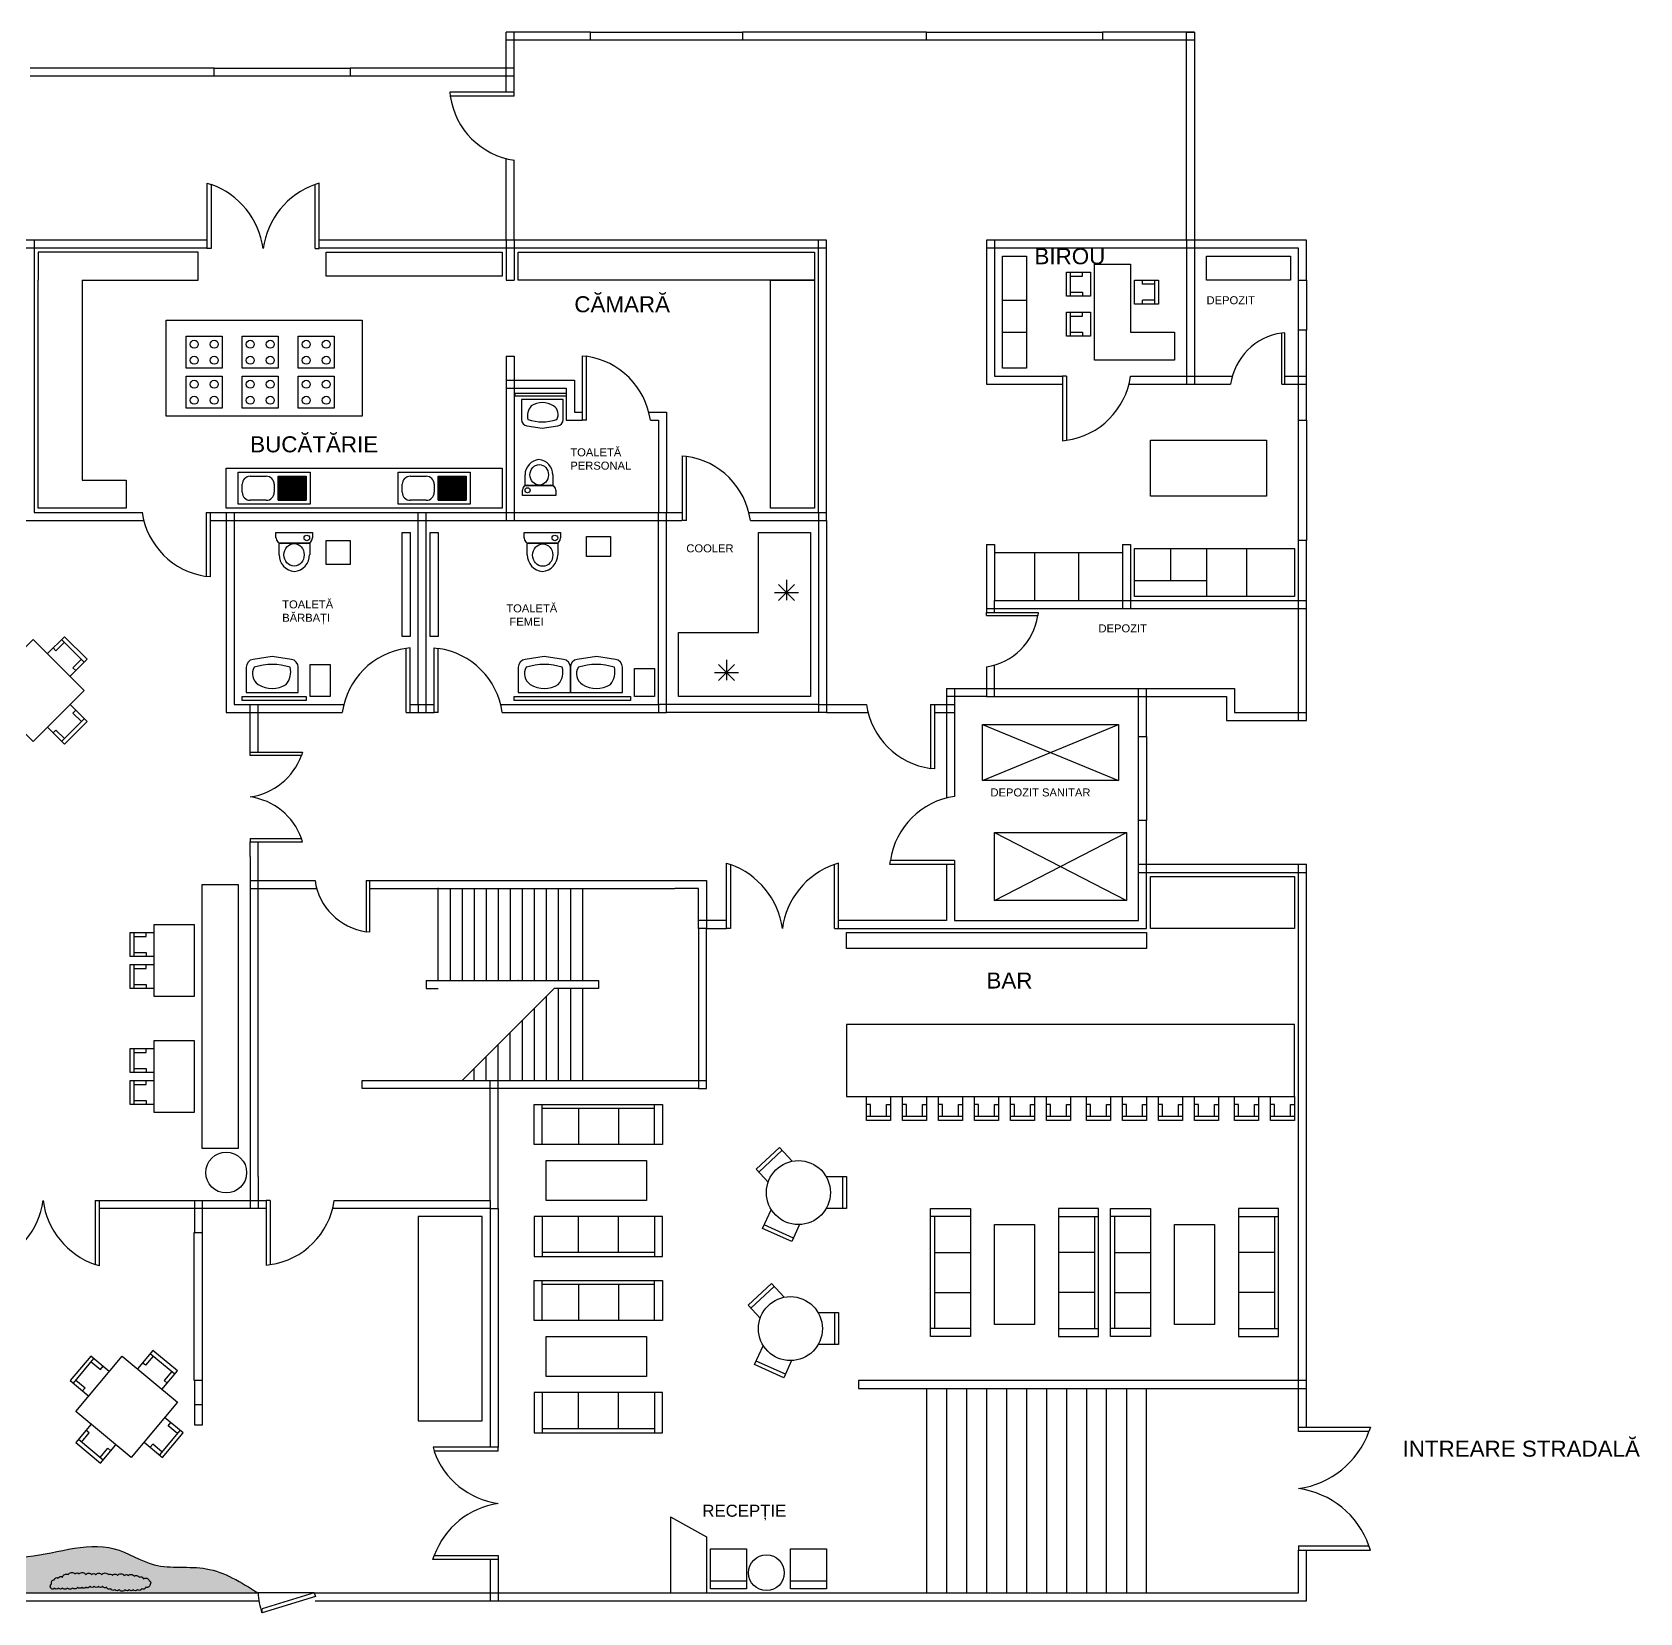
# Model space of a CAD drawing. Header units: millimetres. Extents: x 89 to 413, y 78 to 276.
# Drawn here: x 211.8 to 412.6, y 78.5 to 276 of the extents above; entities that cross this region are included whole.
import ezdxf

# ---------------------------------------------------------------- set-up
doc = ezdxf.new("R2010")
doc.units = ezdxf.units.MM
doc.header["$MEASUREMENT"] = 0
for name, color, linetype in [('baia', 140, 'Continuous'), ('birou', 44, 'Continuous'), ('canapele', 203, 'Continuous'), ('conturterasa', 31, 'Continuous'), ('geamuri', 160, 'Continuous'), ('iarba', 104, 'Continuous'), ('iesiriterasa', 25, 'Continuous'), ('mese2', 92, 'Continuous'), ('mese4sau6', 3, 'Continuous'), ('mobila', 10, 'Continuous'), ('ornamente', 139, 'Continuous'), ('usi', 22, 'Continuous')]:
    doc.layers.add(name, color=color, linetype=linetype)
for name, color, linetype, lineweight in [('contur', 50, 'Continuous', 30), ('mobilabucatarie', 8, 'Continuous', 30), ('scari', 19, 'Continuous', 30)]:
    doc.layers.add(name, color=color, linetype=linetype, lineweight=lineweight)
doc.styles.get("Standard").update_dxf_attribs({"font": 'arial.ttf'})

# ---------------------------------------------------------------- blocks, each defined once
blk = doc.blocks.new('usadubla')
at = {"layer": 'usi'}
for p, q in [((-7, 0), (-7, 8.17)), ((-7, 8.17), (-6.5, 8)), ((7, 8.16), (6.5, 8)), ((7, 0), (7, 8.16)), ((-6.5, 0), (-7, 0)), ((6.5, 0), (7, 0))]:
    blk.add_line(p, q, dxfattribs=at)
for points in [[(-6.5, 8), (-6.5, 0)], [(6.5, 0), (6.5, 8)]]:
    blk.add_lwpolyline(points, dxfattribs=at)
for centre, radius, start, end in [((-9.91, -1.41), 10.01, 8.1164, 70.0713), ((9.77, -1.3), 9.86, 109.3829, 172.4293)]:
    blk.add_arc(centre, radius, start, end, dxfattribs=at)
blk = doc.blocks.new('*U4')
at = {"layer": 'usi'}
for p, q in [((-6.5, 0), (-7, 0)), ((-7, 0), (-7, -8.17)), ((6.5, 0), (7, 0)), ((7, 0), (7, -8.16)), ((-7, -8.17), (-6.5, -8)), ((7, -8.16), (6.5, -8))]:
    blk.add_line(p, q, dxfattribs=at)
for points in [[(-6.5, -8), (-6.5, 0)], [(6.5, 0), (6.5, -8)]]:
    blk.add_lwpolyline(points, dxfattribs=at)
for centre, radius, start, end in [((-9.91, 1.41), 10.01, 289.9287, 351.8836), ((9.77, 1.3), 9.86, 187.5707, 250.6171)]:
    blk.add_arc(centre, radius, start, end, dxfattribs=at)
blk = doc.blocks.new('*U5')
at = {"layer": 'usi'}
for p, q in [((1.17, 22.17), (-6.99, 22.17)), ((-6.99, 22.17), (-6.83, 21.67)), ((1.17, 21.67), (1.17, 22.17)), ((-7, 8.17), (-6.83, 8.67)), ((1.17, 8.17), (-7, 8.17)), ((1.17, 8.67), (1.17, 8.17))]:
    blk.add_line(p, q, dxfattribs=at)
for points in [[(1.17, 21.67), (-6.83, 21.67)], [(-6.83, 8.67), (1.17, 8.67)]]:
    blk.add_lwpolyline(points, dxfattribs=at)
for centre, radius, start, end in [((2.47, 24.94), 9.86, 199.3829, 262.4293), ((2.58, 5.25), 10.01, 98.1164, 160.0713)]:
    blk.add_arc(centre, radius, start, end, dxfattribs=at)
blk = doc.blocks.new('*U7')
at = {"layer": 'usi'}
for p, q in [((-15.17, 7.67), (-15.17, 8.17)), ((-15.17, 8.17), (-7, 8.17)), ((-7, 8.17), (-7.17, 7.67)), ((-15.17, -5.33), (-15.17, -5.83)), ((-15.17, -5.83), (-7.01, -5.83)), ((-7.01, -5.83), (-7.17, -5.33))]:
    blk.add_line(p, q, dxfattribs=at)
for points in [[(-7.17, 7.67), (-15.17, 7.67)], [(-15.17, -5.33), (-7.17, -5.33)]]:
    blk.add_lwpolyline(points, dxfattribs=at)
for centre, radius, start, end in [((-16.58, 11.08), 10.01, 278.1164, 340.0713), ((-16.47, -8.6), 9.86, 19.3829, 82.4293)]:
    blk.add_arc(centre, radius, start, end, dxfattribs=at)
blk = doc.blocks.new('*U16')
at = {"layer": 'usi'}
for p, q in [((-0.5, 0), (-0.5, -8)), ((-0.5, 0), (0, 0)), ((0, 0), (0, -8.06)), ((0, -8.06), (-0.5, -8))]:
    blk.add_line(p, q, dxfattribs=at)
blk.add_arc((0.82, 1.32), 9.41, 188.0475, 261.9525, dxfattribs=at)
blk = doc.blocks.new('usa')
at = {"layer": 'usi'}
for p, q in [((0, 0), (0, 8.06)), ((0, 8.06), (0.5, 8)), ((0.5, 0), (0.5, 8)), ((0.5, 0), (0, 0))]:
    blk.add_line(p, q, dxfattribs=at)
blk.add_arc((-0.82, -1.32), 9.41, 8.0475, 81.9525, dxfattribs=at)
blk = doc.blocks.new('*U17')
at = {"layer": 'usi'}
for p, q in [((0, 8.06), (-0.5, 8)), ((0, 0), (0, 8.06)), ((-0.5, 0), (-0.5, 8)), ((-0.5, 0), (0, 0))]:
    blk.add_line(p, q, dxfattribs=at)
blk.add_arc((0.82, -1.32), 9.41, 98.0475, 171.9525, dxfattribs=at)
blk = doc.blocks.new('*U15')
at = {"layer": 'usi'}
for p, q in [((-0.5, 0), (-0.5, -8)), ((-0.5, 0), (0, 0)), ((0, 0), (0, -8.06)), ((0, -8.06), (-0.5, -8))]:
    blk.add_line(p, q, dxfattribs=at)
blk.add_arc((0.82, 1.32), 9.41, 188.0475, 261.9525, dxfattribs=at)
blk = doc.blocks.new('*U18')
at = {"layer": 'usi'}
for p, q in [((0.5, 0), (0, 0)), ((0, 0), (0, -8.06)), ((0.5, 0), (0.5, -8)), ((0, -8.06), (0.5, -8))]:
    blk.add_line(p, q, dxfattribs=at)
blk.add_arc((-0.82, 1.32), 9.41, 278.0475, 351.9525, dxfattribs=at)
blk = doc.blocks.new('*U20')
at = {"layer": 'usi'}
for p, q in [((0, 8.06), (-0.5, 8)), ((-0.5, 0), (-0.5, 8)), ((0, 0), (0, 8.06)), ((-0.5, 0), (0, 0))]:
    blk.add_line(p, q, dxfattribs=at)
blk.add_arc((0.82, -1.32), 9.41, 98.0475, 171.9525, dxfattribs=at)
blk = doc.blocks.new('*U22')
at = {"layer": 'usi'}
for p, q in [((-0.5, 0), (0, 0)), ((0, 0), (0, -8.06)), ((-0.5, 0), (-0.5, -8)), ((0, -8.06), (-0.5, -8))]:
    blk.add_line(p, q, dxfattribs=at)
blk.add_arc((0.82, 1.32), 9.41, 188.0475, 261.9525, dxfattribs=at)
blk = doc.blocks.new('*U24')
at = {"layer": 'usi'}
for p, q in [((-8.06, 0), (-8, 0.5)), ((0, 0), (-8.06, 0)), ((0, 0.5), (-8, 0.5)), ((0, 0.5), (0, 0))]:
    blk.add_line(p, q, dxfattribs=at)
blk.add_arc((1.32, -0.82), 9.41, 98.0475, 171.9525, dxfattribs=at)
blk = doc.blocks.new('*U25')
at = {"layer": 'usi'}
for p, q in [((0, -0.5), (0, 0)), ((0, 0), (8.06, 0)), ((0, -0.5), (8, -0.5)), ((8.06, 0), (8, -0.5))]:
    blk.add_line(p, q, dxfattribs=at)
blk.add_arc((-1.32, 0.82), 9.41, 278.0475, 351.9525, dxfattribs=at)
blk = doc.blocks.new('*U28')
at = {"layer": 'iesiriterasa'}
for p, q in [((0, 0), (-7, 0)), ((0, 0), (-6.5, -2)), ((0, 0), (0.14, -0.46)), ((0.14, -0.46), (-6.5, -2.5)), ((-6.5, -2.5), (-6.5, -2))]:
    blk.add_line(p, q, dxfattribs=at)
blk.add_arc((0, 0), 7, 180, 201.0375, dxfattribs=at)
blk = doc.blocks.new('*U37')
at = {"layer": 'mese2'}
for p, q in [((-2.5, 5), (-2.5, 8)), ((-2.5, 7.5), (-1, 7.5)), ((-1, 7.5), (-1, 8)), ((-2.5, 5.5), (-1, 5.5)), ((-1, 5.5), (-1, 5)), ((-2.5, 1), (-2.5, 4)), ((-2.5, 3.5), (-1, 3.5)), ((-1, 3.5), (-1, 4)), ((-2.5, 1.5), (-1, 1.5)), ((-1, 1.5), (-1, 1))]:
    blk.add_line(p, q, dxfattribs=at)
blk.add_lwpolyline([(0, 0), (0, 9), (5, 9), (5, 0)], close=True, dxfattribs=at)
for points in [[(0, 5), (-3, 5), (-3, 8), (0, 8)], [(0, 1), (-3, 1), (-3, 4), (0, 4)]]:
    blk.add_lwpolyline(points, dxfattribs=at)
blk = doc.blocks.new('*U44')
at = {"layer": 'mese4sau6'}
for p, q in [((-6.36, -2.83), (-3.54, 0)), ((-3.89, -0.35), (-2.83, -1.41)), ((-2.83, -1.41), (-2.47, -1.06)), ((2.83, -1.41), (2.47, -1.06)), ((3.89, -0.35), (2.83, -1.41)), ((3.54, 0), (6.36, -2.83)), ((-6.01, -2.47), (-4.95, -3.54)), ((-4.95, -3.54), (-5.3, -3.89)), ((6.01, -2.47), (4.95, -3.54)), ((4.95, -3.54), (5.3, -3.89)), ((-3.54, -12.73), (-6.36, -9.9)), ((-6.01, -10.25), (-4.95, -9.19)), ((-4.95, -9.19), (-5.3, -8.84)), ((6.36, -9.9), (3.54, -12.73)), ((4.95, -9.19), (5.3, -8.84)), ((6.01, -10.25), (4.95, -9.19)), ((-3.89, -12.37), (-2.83, -11.31)), ((-2.83, -11.31), (-2.47, -11.67)), ((2.83, -11.31), (2.47, -11.67)), ((3.89, -12.37), (2.83, -11.31))]:
    blk.add_line(p, q, dxfattribs=at)
for points in [[(-1.77, -1.77), (-3.89, 0.35), (-6.72, -2.47), (-4.6, -4.6)], [(4.6, -4.6), (6.72, -2.47), (3.89, 0.35), (1.77, -1.77)], [(-4.6, -8.13), (-6.72, -10.25), (-3.89, -13.08), (-1.77, -10.96)], [(1.77, -10.96), (3.89, -13.08), (6.72, -10.25), (4.6, -8.13)]]:
    blk.add_lwpolyline(points, dxfattribs=at)
blk.add_lwpolyline([(0, 0), (6.36, -6.36), (0, -12.73), (-6.36, -6.36)], close=True, dxfattribs=at)
blk = doc.blocks.new('mese4sau6')
at = {"layer": 'mese4sau6'}
for p, q in [((2.5, 2.5), (6.5, 2.5)), ((3, 2.5), (3, 1)), ((6, 2.5), (6, 1)), ((3, 1), (2.5, 1)), ((6, 1), (6.5, 1)), ((-2.5, -6.5), (-2.5, -2.5)), ((-2.5, -3), (-1, -3)), ((-1, -3), (-1, -2.5)), ((10, -3), (10, -2.5)), ((11.5, -3), (10, -3)), ((11.5, -2.5), (11.5, -6.5)), ((-2.5, -6), (-1, -6)), ((-1, -6), (-1, -6.5)), ((11.5, -6), (10, -6)), ((10, -6), (10, -6.5)), ((3, -10), (2.5, -10)), ((3, -11.5), (3, -10)), ((6, -11.5), (6, -10)), ((6, -10), (6.5, -10)), ((6.5, -11.5), (2.5, -11.5))]:
    blk.add_line(p, q, dxfattribs=at)
for points in [[(6.5, 0), (6.5, 3), (2.5, 3), (2.5, 0)], [(0, -2.5), (-3, -2.5), (-3, -6.5), (0, -6.5)], [(9, -6.5), (12, -6.5), (12, -2.5), (9, -2.5)], [(2.5, -9), (2.5, -12), (6.5, -12), (6.5, -9)]]:
    blk.add_lwpolyline(points, dxfattribs=at)
blk.add_lwpolyline([(0, 0), (9, 0), (9, -9), (0, -9)], close=True, dxfattribs=at)
blk = doc.blocks.new('*U50')
at = {"layer": 'canapele'}
for p, q in [((-5, -1), (0, -1)), ((-0.5, -1), (-0.5, -15)), ((-0.5, -5.5), (-5, -5.5)), ((-0.5, -10.5), (-5, -10.5)), ((-5, -15), (0, -15))]:
    blk.add_line(p, q, dxfattribs=at)
blk.add_lwpolyline([(0, 0), (-5, 0), (-5, -16), (0, -16)], close=True, dxfattribs=at)
blk = doc.blocks.new('canapea')
at = {"layer": 'canapele'}
for p, q in [((5, -1), (0, -1)), ((0.5, -1), (0.5, -15)), ((0.5, -5.5), (5, -5.5)), ((0.5, -10.5), (5, -10.5)), ((5, -15), (0, -15))]:
    blk.add_line(p, q, dxfattribs=at)
blk.add_lwpolyline([(0, 0), (5, 0), (5, -16), (0, -16)], close=True, dxfattribs=at)
blk = doc.blocks.new('*U51')
at = {"layer": 'canapele'}
for p, q in [((-15, -5), (-15, 0)), ((-1, -5), (-1, 0)), ((-1, -0.5), (-15, -0.5)), ((-10.5, -0.5), (-10.5, -5)), ((-5.5, -0.5), (-5.5, -5))]:
    blk.add_line(p, q, dxfattribs=at)
blk.add_lwpolyline([(0, 0), (0, -5), (-16, -5), (-16, 0)], close=True, dxfattribs=at)
blk = doc.blocks.new('*U52')
at = {"layer": 'canapele'}
for p, q in [((-15, 5), (-15, 0)), ((-10.5, 0.5), (-10.5, 5)), ((-5.5, 0.5), (-5.5, 5)), ((-1, 5), (-1, 0)), ((-1, 0.5), (-15, 0.5))]:
    blk.add_line(p, q, dxfattribs=at)
blk.add_lwpolyline([(0, 0), (0, 5), (-16, 5), (-16, 0)], close=True, dxfattribs=at)
blk = doc.blocks.new('masa3')
at = {"layer": 'mese2'}
for p, q in [((-4.95, 2.56), (-2.01, 5.28)), ((5.5, 2), (5.5, -2)), ((-0.61, -5.68), (-4.26, -4.05))]:
    blk.add_line(p, q, dxfattribs=at)
for points in [[(-3.78, 1.3), (-5.29, 2.93), (-2.35, 5.64), (-0.77, 3.93)], [(3.46, 2), (6, 2), (6, -2), (3.46, -2)], [(0.14, -4), (-0.81, -6.13), (-4.47, -4.5), (-3.41, -2.14), (-3.37, -2.16)]]:
    blk.add_lwpolyline(points, dxfattribs=at)
blk.add_circle((0, 0), 4, dxfattribs=at)
blk = doc.blocks.new('*U53')
at = {"layer": 'usi'}
for p, q in [((-15.17, 7.67), (-15.17, 8.17)), ((-15.17, 8.17), (-7, 8.17)), ((-7, 8.17), (-7.17, 7.67)), ((-15.17, -5.33), (-15.17, -5.83)), ((-7.01, -5.83), (-7.17, -5.33)), ((-15.17, -5.83), (-7.01, -5.83))]:
    blk.add_line(p, q, dxfattribs=at)
for points in [[(-7.17, 7.67), (-15.17, 7.67)], [(-15.17, -5.33), (-7.17, -5.33)]]:
    blk.add_lwpolyline(points, dxfattribs=at)
for centre, radius, start, end in [((-16.58, 11.08), 10.01, 278.1164, 340.0713), ((-16.47, -8.6), 9.86, 19.3829, 82.4293)]:
    blk.add_arc(centre, radius, start, end, dxfattribs=at)
blk = doc.blocks.new('*U55')
at = {"layer": 'usi'}
for p, q in [((0, 0), (-8.06, 0)), ((-8.06, 0), (-8, -0.5)), ((0, -0.5), (0, 0)), ((0, -0.5), (-8, -0.5))]:
    blk.add_line(p, q, dxfattribs=at)
blk.add_arc((1.32, 0.82), 9.41, 188.0475, 261.9525, dxfattribs=at)

msp = doc.modelspace()

# ---------------------------------------------------------------- hatches: boundary and pattern name
at = {"layer": 'iarba'}
h = msp.add_hatch(dxfattribs=at)
h.set_pattern_fill('ANSI36', color=256, scale=5)
h.set_pattern_definition([(45, (111, 70), (0.3314563, 1.2153398), [1.5625, -0.3125, 0, -0.3125])])
edge = h.paths.add_edge_path()
edge.add_spline(control_points=[(166.5, 81), (163.93, 83.08), (156.05, 89.48), (139.46, 88.41), (127.43, 88.13), (122, 88)], knot_values=[0, 0, 0, 0, 9.708244, 29.807995, 46.315569, 46.315569, 46.315569, 46.315569], degree=3, periodic=0)
edge.add_line((122, 88), (122, 81))
edge.add_line((122, 81), (166.5, 81))
edge = h.paths.add_edge_path()
edge.add_spline(control_points=[(239.94, 81), (237.87, 82.3), (233.9, 84.8), (227.19, 83.63), (220.29, 88.37), (211.56, 84.41), (202.05, 87.06), (192.27, 91.45), (187.47, 82.58), (182.71, 81.26), (179.3, 81)], knot_values=[6.198429, 6.198429, 6.198429, 6.198429, 13.306058, 19.82526, 25.210425, 36.753821, 44.402351, 55.999764, 61.314837, 71.006657, 71.006657, 71.006657, 71.006657], degree=3, periodic=0)
edge.add_line((179.3, 81), (239.94, 81))
at = {"layer": 'mese2'}
h = msp.add_hatch(color=256, dxfattribs=at)
h.dxf.hatch_style = 1
h.paths.add_polyline_path([(220.41, 82.71, 1.768079), (219.66, 82.84, 2.626493), (219.23, 82.84, 1.640003), (218.45, 82.76, 1.481086), (217.5, 82.89, 1.283226), (217.1, 83.36, 0.520567), (216.27, 83.26, 0.806705), (215.61, 82.57, 1.005894), (215.02, 82.84, 0.520567), (214.5, 82.63, 0.520567), (214.18, 82.11, 0.520567), (214.18, 81.49, 0.949038), (214.44, 81.8, 0.761544), (215.02, 81.59, 1.06568), (215.51, 81.99, 1.780439), (216.16, 82.03, 2.146991), (216.75, 82.08, 1.782382), (217.41, 82.05, 0.974806), (217.94, 81.69, 0.520567), (218.46, 81.69, 0.900983), (218.95, 82.11, 0.910999), (219.5, 81.8, 0.520567), (220.02, 81.8, 0.910998), (220.57, 82.11, 1.560305), (221.15, 82.01, 0.898313), (221.58, 81.49, 0.520567), (222.1, 81.38, 1.123488), (222.58, 81.8, 1.473867), (223.4, 81.8, 1.123488), (223.87, 81.38, 0.520567), (224.4, 81.38, 0.520567), (224.92, 81.38, 0.520567), (225.44, 81.49, 1.119537), (225.74, 82.09, 1.048266), (226.48, 82.01, 0.520567), (226.38, 82.53, 0.864959), (225.48, 82.36, 1.043386), (225.13, 82.94, 1.067725), (224.45, 82.57, 1.687972), (223.67, 82.7, 1.234594), (223.25, 83.15, 0.904961), (222.37, 82.66, 1.820857), (221.74, 82.81, 0.948406), (221.27, 83.26, 0.954409)])
at = {"layer": 'mobilabucatarie'}
h = msp.add_hatch(dxfattribs=at)
h.set_pattern_fill('GRATE', color=256, scale=5)
h.set_pattern_definition([(0, (111, 70), (0, 0.15625), []), (90, (111, 70), (-0.625, 4e-17), [])])
h.paths.add_polyline_path([(242.5, 220.5), (242.5, 217.5), (246, 217.5), (246, 220.5)])
h = msp.add_hatch(dxfattribs=at)
h.set_pattern_fill('GRATE', color=256, scale=5)
h.set_pattern_definition([(0, (131, 70), (0, 0.15625), []), (90, (131, 70), (-0.625, 4e-17), [])])
h.paths.add_polyline_path([(262.5, 220.5), (262.5, 217.5), (266, 217.5), (266, 220.5)])

# ---------------------------------------------------------------- linework, layer by layer
at = {"layer": 'baia'}
for p, q in [((330.5, 189.5), (347.5, 182.5)), ((330.5, 182.5), (347.5, 189.5)), ((332, 176), (348.5, 167.5)), ((332, 167.5), (348.5, 176))]:
    msp.add_line(p, q, dxfattribs=at)
for points in [[(278.5, 230.5), (272.1, 230.5), (272.1, 230.9), (278.5, 230.9)], [(258, 213.5), (259, 213.5), (259, 200.5), (258, 200.5)], [(261.5, 213.5), (262.5, 213.5), (262.5, 200.5), (261.5, 200.5)], [(281, 213), (284, 213), (284, 210.5), (281, 210.5)], [(248.5, 212.5), (251.5, 212.5), (251.5, 209.5), (248.5, 209.5)], [(246.5, 197), (249, 197), (249, 193), (246.5, 193)], [(287, 196.5), (289.5, 196.5), (289.5, 193), (287, 193)], [(238, 193), (246, 193), (246, 192.5), (238, 192.5)], [(272, 193), (286.5, 193), (286.5, 192.5), (272, 192.5)], [(330.5, 189.5), (347.5, 189.5), (347.5, 182.5), (330.5, 182.5)], [(332, 176), (348.5, 176), (348.5, 167.5), (332, 167.5)]]:
    msp.add_lwpolyline(points, close=True, dxfattribs=at)
for points in [[(278.1, 227.59), (278.1, 230.1), (272.9, 230.1), (272.9, 227.59)], [(273.58, 226.8), (275.5, 226.5), (277.42, 226.8)], [(276.82, 220.68), (276.82, 219.33), (273.34, 219.33), (273.34, 220.68)], [(273.66, 219.4), (276.54, 219.4)], [(277.18, 218.76), (277.18, 218.12), (273.02, 218.12), (273.02, 218.76)], [(242.22, 212.8), (242.22, 213.5), (246.78, 213.5), (246.78, 212.8)], [(273.23, 212.8), (273.23, 213.5), (277.77, 213.5), (277.77, 212.8)], [(242.61, 210.7), (242.61, 212.17), (246.43, 212.17), (246.43, 210.7)], [(246.07, 212.1), (242.93, 212.1)], [(273.61, 210.7), (273.61, 212.17), (277.43, 212.17), (277.43, 210.7)], [(277.07, 212.1), (273.93, 212.1)], [(244.15, 197.63), (241.75, 198), (239.35, 197.63)], [(278.15, 197.63), (275.75, 198), (273.35, 197.63)], [(284.65, 197.63), (282.25, 198), (279.85, 197.63)], [(238.5, 196.64), (238.5, 193.5), (245, 193.5), (245, 196.64)], [(272.5, 196.64), (272.5, 193.5), (279, 193.5), (279, 196.64)], [(279, 196.64), (279, 193.5), (285.5, 193.5), (285.5, 196.64)]]:
    msp.add_lwpolyline(points, dxfattribs=at)
for points in [[(273.7, 227.59, 0.161013), (277.3, 227.59, 0.414214), (276.9, 229.3, 0.291201), (274.1, 229.3, 0.236068)], [(244, 196.64, 0.161013), (239.5, 196.64, 0.414214), (240, 194.5, 0.291201), (243.5, 194.5, 0.236068)], [(278, 196.64, 0.161013), (273.5, 196.64, 0.414214), (274, 194.5, 0.291201), (277.5, 194.5, 0.236068)], [(284.5, 196.64, 0.161013), (280, 196.64, 0.414214), (280.5, 194.5, 0.291201), (284, 194.5, 0.236068)]]:
    msp.add_lwpolyline(points, format="xyb", close=True, dxfattribs=at)
for centre, radius in [((273.66, 218.76), 0.32), ((246.07, 212.8), 0.35), ((277.07, 212.8), 0.35)]:
    msp.add_circle(centre, radius, dxfattribs=at)
for centre, radius, start, end in [((273.7, 227.59), 0.8, 180, 261.2538), ((277.3, 227.59), 0.8, 278.7462, 0), ((275.26, 220.68), 1.92, 95.2862, 180), ((274.9, 220.68), 1.92, 0, 84.7138), ((273.66, 218.76), 0.64, 90, 180), ((276.54, 218.76), 0.64, 0, 90), ((242.93, 212.8), 0.7, 180, 270), ((246.07, 212.8), 0.7, 270, 0), ((273.93, 212.8), 0.7, 180, 270), ((277.07, 212.8), 0.7, 270, 0), ((244.71, 210.7), 2.1, 180, 264.7138), ((244.32, 210.7), 2.1, 275.2862, 0), ((275.71, 210.7), 2.1, 180, 264.7138), ((275.32, 210.7), 2.1, 275.2862, 0), ((239.5, 196.64), 1, 98.7462, 180), ((244, 196.64), 1, 0, 81.2538), ((273.5, 196.64), 1, 98.7462, 180), ((278, 196.64), 1, 0, 81.2538), ((280, 196.64), 1, 98.7462, 180), ((284.5, 196.64), 1, 0, 81.2538)]:
    msp.add_arc(centre, radius, start, end, dxfattribs=at)
for centre, major_axis in [((275.11, 220.69), (0, 1.28)), ((244.48, 210.69), (0, -1.4)), ((275.55, 210.66), (0, -1.4))]:
    msp.add_ellipse(centre, major_axis=major_axis, ratio=0.901388, dxfattribs=at)
at = {"layer": 'birou'}
for p, q in [((341.5, 243), (341.5, 246)), ((341.5, 245.5), (343, 245.5)), ((343, 245.5), (343, 246)), ((344, 246), (344, 243)), ((341.5, 243.5), (343, 243.5)), ((343, 243.5), (343, 243)), ((349.5, 242), (349.5, 245)), ((350.5, 244.5), (350.5, 245)), ((352, 244.5), (350.5, 244.5)), ((352, 245), (352, 242)), ((333, 242.5), (336, 242.5)), ((352, 242.5), (350.5, 242.5)), ((350.5, 242), (350.5, 242.5)), ((341.5, 238), (341.5, 241)), ((341.5, 240.5), (343, 240.5)), ((343, 240.5), (343, 241)), ((344, 241), (344, 238)), ((333, 238.5), (336, 238.5)), ((341.5, 238.5), (343, 238.5)), ((343, 238.5), (343, 238)), ((332, 211), (348, 211)), ((337, 211), (337, 205)), ((342.5, 211), (342.5, 205)), ((354, 211.5), (354, 207.5)), ((358.5, 211.5), (358.5, 207.5)), ((363.5, 211.5), (363.5, 205.5)), ((349.5, 207.5), (358.5, 207.5)), ((358.5, 207.5), (358.5, 205.5))]:
    msp.add_line(p, q, dxfattribs=at)
for points in [[(333, 248), (336, 248), (336, 234), (333, 234)], [(358.5, 248), (369, 248), (369, 245), (358.5, 245)], [(351.5, 225), (366, 225), (366, 218), (351.5, 218)], [(349.5, 211.5), (369.5, 211.5), (369.5, 205.5), (349.5, 205.5)]]:
    msp.add_lwpolyline(points, close=True, dxfattribs=at)
for points in [[(344, 243), (341, 243), (341, 246), (344, 246)], [(344.5, 238.5), (344.5, 247), (349, 247), (349, 238.5)], [(349.5, 245), (352.5, 245), (352.5, 242), (349.5, 242)], [(344, 238), (341, 238), (341, 241), (344, 241)], [(349, 238.5), (354.5, 238.5), (354.5, 235), (344.5, 235), (344.5, 238.5)]]:
    msp.add_lwpolyline(points, dxfattribs=at)
at = {"layer": 'canapele'}
for points in [[(276, 130), (276, 135), (288.5, 135), (288.5, 130)], [(332, 127), (337, 127), (337, 114.5), (332, 114.5)], [(354.5, 127), (359.5, 127), (359.5, 114.5), (354.5, 114.5)], [(276, 108), (276, 113), (288.5, 113), (288.5, 108)]]:
    msp.add_lwpolyline(points, close=True, dxfattribs=at)
at = {"layer": 'contur'}
for p, q in [((281.5, 276), (271, 276)), ((271, 268.5), (271, 276)), ((272, 268.6), (272, 276)), ((323.5, 276), (300.5, 276)), ((357, 276), (345.5, 276)), ((356, 250), (356, 276)), ((356, 276), (357, 276)), ((357, 276), (357, 250)), ((281.5, 275), (271, 275)), ((323.5, 275), (300.5, 275)), ((357, 275), (345.5, 275)), ((234.5, 271.5), (211.5, 271.5)), ((272, 271.5), (251.5, 271.5)), ((234.5, 270.5), (211.5, 270.5)), ((272, 270.5), (251.5, 270.5)), ((271, 250), (271, 260.2)), ((272, 250), (272, 260)), ((233.59, 250), (149.06, 250)), ((212, 250), (212, 216)), ((233.59, 250), (233.63, 250)), ((311, 250), (247.63, 250)), ((271, 250), (271, 245)), ((272, 250), (272, 245)), ((310, 216), (310, 250)), ((311, 215), (311, 250)), ((371, 250), (331, 250)), ((331, 250), (331, 232)), ((332, 250), (332, 233)), ((356, 250), (356, 232)), ((357, 250), (357, 232)), ((371, 245), (371, 250)), ((233.59, 249), (149.06, 249)), ((233.59, 249), (233.63, 249)), ((311, 249), (247.63, 249)), ((370, 249), (331, 249)), ((370, 245), (370, 249)), ((271, 245), (272, 245)), ((370, 227.5), (370, 238.75)), ((371, 227.5), (371, 238.75)), ((271, 235.5), (271, 215)), ((271, 235.5), (272, 235.5)), ((272, 235.5), (272, 215)), ((271, 232.5), (279.5, 232.5)), ((271, 231.5), (278.5, 231.5)), ((278.5, 231.5), (278.5, 227.5)), ((279.5, 232.5), (279.5, 228.5)), ((331, 232), (340.5, 232)), ((332, 233), (340.47, 233)), ((348.8, 232), (361.5, 232)), ((349, 233), (361.71, 233)), ((368.3, 233), (371, 233)), ((368.31, 232), (371, 232)), ((278.5, 227.5), (280.48, 227.5)), ((279.5, 228.5), (280.5, 228.5)), ((288.8, 228.5), (291, 228.5)), ((289, 227.5), (290, 227.5)), ((290, 227.5), (290, 216)), ((291, 228.5), (291, 216)), ((211, 215), (225.69, 215)), ((212, 216), (225.49, 216)), ((233.99, 215), (292.95, 215)), ((234.01, 216), (293, 216)), ((236, 216), (236, 191)), ((237, 216), (237, 192)), ((260, 192), (260, 216)), ((261, 191), (261, 216)), ((290, 192), (290, 216)), ((291, 191), (291, 216)), ((301.3, 216), (310, 216)), ((301.5, 215), (311, 215)), ((310, 216), (310, 192)), ((310, 216), (311, 216)), ((311, 215), (311, 191)), ((331, 212), (331, 204)), ((331, 212), (332, 212)), ((332, 212), (332, 205)), ((348, 212), (348, 204)), ((348, 212), (349, 212)), ((349, 212), (349, 204)), ((370, 190), (370, 212.5)), ((371, 190), (371, 212.5)), ((332, 205), (371, 205)), ((332, 203.5), (332, 205)), ((331, 204), (370, 204)), ((331, 204), (331, 203.51)), ((370, 204), (371, 204)), ((332, 194), (332, 196.91)), ((331, 196.7), (331, 194)), ((326, 194), (326, 180.3)), ((326, 194), (331, 194)), ((331, 193), (326, 193)), ((327, 194), (327, 180.5)), ((331, 194), (332, 194)), ((331, 194), (331, 193)), ((331, 193), (332, 193)), ((332, 193), (332, 194)), ((332, 194), (362, 194)), ((332, 193), (361, 193)), ((350, 188), (350, 194)), ((351, 188), (351, 194)), ((361, 193), (361, 190)), ((362, 194), (362, 191)), ((236, 191), (250.5, 191)), ((237, 192), (250.7, 192)), ((239, 186.03), (239, 192)), ((240, 186.03), (240, 192)), ((259, 192), (260, 192)), ((259.03, 191), (261, 191)), ((260, 192), (262, 192)), ((260, 192), (260, 191)), ((261, 191), (261.98, 191)), ((270.3, 192), (290, 192)), ((270.5, 191), (291, 191)), ((310, 192), (290, 192)), ((290, 192), (290, 191)), ((311, 191), (291, 191)), ((310, 192), (316, 192)), ((310, 192), (310, 191)), ((311, 191), (316.2, 191)), ((324.5, 191), (327, 191)), ((324.51, 192), (327, 192)), ((362, 191), (369, 191)), ((369, 191), (371, 191)), ((361, 190), (371, 190)), ((350, 165), (350, 177.5)), ((351, 164), (351, 177.5)), ((239, 173), (239, 174.83)), ((240, 173), (240, 174.83)), ((239, 173), (239, 143)), ((240, 133), (240, 173)), ((326, 172), (326, 165)), ((327, 171.98), (327, 165)), ((350, 172.04), (351, 172.04)), ((350, 170.99), (371, 170.99)), ((351, 172.04), (371, 172.04)), ((370, 101.7), (370, 172.04)), ((371, 101.7), (371, 172.04)), ((239, 170), (247.1, 170)), ((239, 169), (247.31, 169)), ((253.9, 169), (292.06, 169)), ((253.92, 170), (296, 170)), ((295, 169), (292.06, 169)), ((295, 164), (295, 169)), ((296, 170), (296, 165)), ((296, 165), (295, 165)), ((296, 165), (296, 164)), ((298.5, 165), (296, 165)), ((326, 165), (312.5, 165)), ((327, 165), (350, 165)), ((296, 164), (295, 164)), ((295, 164), (295, 144)), ((296, 164), (298.5, 164)), ((296, 144), (296, 164)), ((312.5, 164), (326, 164)), ((326, 164), (351, 164)), ((253, 144), (253, 145)), ((253, 145), (295, 145)), ((269, 130), (269, 145)), ((270, 129), (270, 145)), ((295, 145), (296, 145)), ((239, 143), (239, 133)), ((295, 144), (253, 144)), ((295, 144), (296, 144)), ((239, 133), (239, 129)), ((240, 133), (240, 129)), ((220.12, 130), (240.98, 130)), ((241, 129), (220.12, 129)), ((232.04, 130), (232.04, 126)), ((233.04, 126), (233.04, 130)), ((269, 129), (249.3, 129)), ((249.5, 130), (269, 130)), ((269, 130), (269, 129)), ((269, 129), (270, 129)), ((269, 129), (269, 99.17)), ((270, 129), (270, 99.17)), ((232.04, 107.5), (232.04, 102)), ((233.04, 102), (233.04, 107.5)), ((371, 107.5), (315, 107.5)), ((315, 107.5), (315, 106.5)), ((315, 106.5), (371, 106.5)), ((232.04, 104.5), (233.04, 104.5)), ((232.04, 102), (233.04, 102)), ((269, 85.17), (269, 80)), ((270, 85.17), (270, 80)), ((370, 81), (370, 86.3)), ((371, 80), (371, 86.3)), ((269, 81), (370, 81)), ((269, 80), (371, 80))]:
    msp.add_line(p, q, dxfattribs=at)
at = {"layer": 'conturterasa'}
for p, q in [((122, 81), (239.94, 81)), ((247, 81), (269, 81)), ((121, 80), (240.07, 80)), ((247.1, 80), (270, 80))]:
    msp.add_line(p, q, dxfattribs=at)
at = {"layer": 'geamuri'}
for points in [[(281.5, 276), (300.5, 276), (300.5, 275), (281.5, 275)], [(323.5, 276), (345.5, 276), (345.5, 275), (323.5, 275)], [(234.5, 271.5), (251.5, 271.5), (251.5, 270.5), (234.5, 270.5)], [(370, 245), (371, 245), (371, 238.75), (370, 238.75)], [(370, 227.5), (371, 227.5), (371, 212.5), (370, 212.5)], [(350, 188), (351, 188), (351, 177.5), (350, 177.5)], [(232, 126), (233, 126), (233, 107.5), (232, 107.5)]]:
    msp.add_lwpolyline(points, close=True, dxfattribs=at)
at = {"layer": 'iarba'}
msp.add_spline([(172.5, 81), (188, 84.5), (191.5, 88.5), (203, 87), (210.5, 85.5), (222, 86.5), (227, 84.5), (233.5, 84), (239.94, 81)], degree=3, dxfattribs=at)
at = {"layer": 'mese2'}
msp.add_lwpolyline([(233, 169.5), (237.5, 169.5), (237.5, 136.5), (233, 136.5)], close=True, dxfattribs=at)
msp.add_lwpolyline([(214.18, 81.49, -0.520567), (214.18, 82.11, -0.520567), (214.18, 82.11, -0.520567), (214.5, 82.63, -0.520567), (214.5, 82.63, -0.520567), (215.02, 82.84, -0.520567), (215.02, 82.84, -0.520567), (215.54, 82.94, -0.520567), (215.54, 82.94, -0.520567), (216.27, 83.26, -0.520567), (216.27, 83.26, -0.520567), (217.1, 83.36, -0.520567), (217.1, 83.36, -0.520567), (217.62, 83.36, -0.520567), (217.62, 83.36, -0.520567), (218.46, 83.26, -0.520567), (218.46, 83.26, -0.520567), (219.19, 83.26, -0.520567), (219.19, 83.26, -0.520567), (219.71, 83.26, -0.520567), (219.71, 83.26, -0.520567), (220.44, 83.26, -0.520567), (220.44, 83.26, -0.520567), (221.27, 83.26, -0.520567), (221.27, 83.26, -0.520567), (221.79, 83.15, -0.520567), (221.79, 83.15, -0.520567), (222.42, 83.15, -0.520567), (222.42, 83.15, -0.520567), (223.25, 83.15, -0.520567), (223.25, 83.15, -0.520567), (223.77, 83.15, -0.520567), (223.77, 83.15, -0.520567), (224.5, 83.05, -0.520567), (224.5, 83.05, -0.520567), (225.13, 82.94, -0.520567), (225.13, 82.94, -0.520567), (225.65, 82.73, -0.520567), (225.65, 82.73, -0.520567), (226.38, 82.53, -0.520567), (226.38, 82.53, -0.520567), (226.48, 82.01, -0.520567), (226.48, 82.01, -0.520567), (225.96, 81.69, -0.520567), (225.96, 81.69, -0.520567), (225.44, 81.49, -0.520567), (225.44, 81.49, -0.520567), (224.92, 81.38, -0.520567), (224.92, 81.38, -0.520567), (224.4, 81.38, -0.520567), (224.4, 81.38, -0.520567), (223.87, 81.38, -0.520567), (223.87, 81.38, -0.520567), (223.35, 81.38, -0.520567), (223.35, 81.38, -0.520567), (222.62, 81.38, -0.520567), (222.62, 81.38, -0.520567), (222.1, 81.38, -0.520567), (222.1, 81.38, -0.520567), (221.58, 81.49, -0.520567), (221.58, 81.49, -0.520567), (221.06, 81.69, -0.520567), (221.06, 81.69, -0.520567), (220.54, 81.8, -0.520567), (220.54, 81.8, -0.520567), (220.02, 81.8, -0.520567), (220.02, 81.8, -0.520567), (219.5, 81.8, -0.520567), (219.5, 81.8, -0.520567), (218.98, 81.8, -0.520567), (218.98, 81.8, -0.520567), (218.46, 81.69, -0.520567), (218.46, 81.69, -0.520567), (217.94, 81.69, -0.520567), (217.94, 81.69, -0.520567), (217.41, 81.69, -0.520567), (217.41, 81.69, -0.520567), (216.79, 81.59, -0.520567), (216.79, 81.59, -0.520567), (216.16, 81.59, -0.520567), (216.16, 81.59, -0.520567), (215.54, 81.59, -0.520567), (215.54, 81.59, -0.520567), (215.02, 81.59, -0.520567), (215.02, 81.59, -0.520567), (214.5, 81.59, -0.520567), (214.5, 81.59, -0.520567)], format="xyb", close=True, dxfattribs=at)
at = {"layer": 'mobila'}
for p, q in [((316.5, 142), (316, 142)), ((316.5, 140.5), (316.5, 142)), ((318.5, 140.5), (318.5, 142)), ((318.5, 142), (319, 142)), ((321, 142), (320.5, 142)), ((321, 140.5), (321, 142)), ((323, 140.5), (323, 142)), ((323, 142), (323.5, 142)), ((325.5, 142), (325, 142)), ((325.5, 140.5), (325.5, 142)), ((327.5, 140.5), (327.5, 142)), ((327.5, 142), (328, 142)), ((330, 142), (329.5, 142)), ((330, 140.5), (330, 142)), ((332, 140.5), (332, 142)), ((332, 142), (332.5, 142)), ((334.5, 142), (334, 142)), ((334.5, 140.5), (334.5, 142)), ((336.5, 140.5), (336.5, 142)), ((336.5, 142), (337, 142)), ((339, 142), (338.5, 142)), ((339, 140.5), (339, 142)), ((341, 140.5), (341, 142)), ((341, 142), (341.5, 142)), ((344, 142), (343.5, 142)), ((344, 140.5), (344, 142)), ((346, 140.5), (346, 142)), ((346, 142), (346.5, 142)), ((348.5, 142), (348, 142)), ((348.5, 140.5), (348.5, 142)), ((350.5, 140.5), (350.5, 142)), ((350.5, 142), (351, 142)), ((353, 142), (352.5, 142)), ((353, 140.5), (353, 142)), ((355, 140.5), (355, 142)), ((355, 142), (355.5, 142)), ((357.5, 142), (357, 142)), ((357.5, 140.5), (357.5, 142)), ((359.5, 140.5), (359.5, 142)), ((359.5, 142), (360, 142)), ((362.5, 142), (362, 142)), ((362.5, 140.5), (362.5, 142)), ((364.5, 140.5), (364.5, 142)), ((364.5, 142), (365, 142)), ((367, 142), (366.5, 142)), ((367, 140.5), (367, 142)), ((369, 140.5), (369, 142)), ((369, 142), (369.5, 142)), ((319, 140.5), (316, 140.5)), ((323.5, 140.5), (320.5, 140.5)), ((328, 140.5), (325, 140.5)), ((332.5, 140.5), (329.5, 140.5)), ((337, 140.5), (334, 140.5)), ((341.5, 140.5), (338.5, 140.5)), ((346.5, 140.5), (343.5, 140.5)), ((351, 140.5), (348, 140.5)), ((355.5, 140.5), (352.5, 140.5)), ((360, 140.5), (357, 140.5)), ((365, 140.5), (362, 140.5)), ((369.5, 140.5), (366.5, 140.5)), ((291.5, 90.5), (291.5, 81)), ((291.5, 90.5), (296, 88)), ((296, 88), (296, 81)), ((296.5, 82.5), (301, 82.5)), ((306.5, 82.5), (311, 82.5))]:
    msp.add_line(p, q, dxfattribs=at)
for points in [[(351.5, 170.5), (369.5, 170.5), (369.5, 164), (351.5, 164)], [(313.5, 163.5), (351, 163.5), (351, 161.5), (313.5, 161.5)], [(313.5, 143), (369.5, 143), (369.5, 152), (313.5, 152)], [(268, 128), (260, 128), (260, 102.5), (268, 102.5)], [(296.5, 86.5), (301, 86.5), (301, 81.5), (296.5, 81.5)], [(306.5, 86.5), (311, 86.5), (311, 81.5), (306.5, 81.5)]]:
    msp.add_lwpolyline(points, close=True, dxfattribs=at)
for points in [[(319, 143), (319, 140), (316, 140), (316, 143)], [(323.5, 143), (323.5, 140), (320.5, 140), (320.5, 143)], [(328, 143), (328, 140), (325, 140), (325, 143)], [(332.5, 143), (332.5, 140), (329.5, 140), (329.5, 143)], [(337, 143), (337, 140), (334, 140), (334, 143)], [(341.5, 143), (341.5, 140), (338.5, 140), (338.5, 143)], [(346.5, 143), (346.5, 140), (343.5, 140), (343.5, 143)], [(351, 143), (351, 140), (348, 140), (348, 143)], [(355.5, 143), (355.5, 140), (352.5, 140), (352.5, 143)], [(360, 143), (360, 140), (357, 140), (357, 143)], [(365, 143), (365, 140), (362, 140), (362, 143)], [(369.5, 143), (369.5, 140), (366.5, 140), (366.5, 143)]]:
    msp.add_lwpolyline(points, dxfattribs=at)
for centre, radius in [((236, 133.5), 2.55), ((303.5, 83.5), 2.24)]:
    msp.add_circle(centre, radius, dxfattribs=at)
at = {"layer": 'mobilabucatarie'}
for points in [[(218, 245), (232.5, 245), (232.5, 248.5), (212.5, 248.5), (212.5, 245)], [(216, 216.5), (212.5, 216.5), (212.5, 245)], [(218, 245), (218, 220)], [(218, 220), (223.5, 220), (223.5, 216.5), (216, 216.5)], [(238, 218.5), (238, 219.5)], [(239, 220.5), (241, 220.5)], [(242, 219.5), (242, 218.5)], [(258, 218.5), (258, 219.5)], [(259, 220.5), (261, 220.5)], [(262, 219.5), (262, 218.5)], [(241, 217.5), (239, 217.5)], [(261, 217.5), (259, 217.5)]]:
    msp.add_lwpolyline(points, dxfattribs=at)
for points in [[(248.5, 248.5), (270.5, 248.5), (270.5, 245.5), (248.5, 245.5)], [(272.5, 248.5), (309.5, 248.5), (309.5, 245), (272.5, 245)], [(304, 245), (309.5, 245), (309.5, 216.5), (304, 216.5)], [(228.5, 240), (253, 240), (253, 228), (228.5, 228)], [(231, 238), (235.5, 238), (235.5, 234), (231, 234)], [(238, 238), (242.5, 238), (242.5, 234), (238, 234)], [(245, 238), (249.5, 238), (249.5, 234), (245, 234)], [(231, 233), (235.5, 233), (235.5, 229), (231, 229)], [(238, 233), (242.5, 233), (242.5, 229), (238, 229)], [(245, 233), (249.5, 233), (249.5, 229), (245, 229)], [(236, 221.5), (270.5, 221.5), (270.5, 216.5), (236, 216.5)], [(237.5, 221), (246.5, 221), (246.5, 217), (237.5, 217)], [(257.5, 221), (266.5, 221), (266.5, 217), (257.5, 217)], [(242.5, 220.5), (246, 220.5), (246, 217.5), (242.5, 217.5)], [(262.5, 220.5), (266, 220.5), (266, 217.5), (262.5, 217.5)]]:
    msp.add_lwpolyline(points, close=True, dxfattribs=at)
for centre in [(232, 237), (234.5, 237), (239, 237), (241.5, 237), (246, 237), (248.5, 237), (232, 235), (234.5, 235), (239, 235), (241.5, 235), (246, 235), (248.5, 235), (232, 232), (234.5, 232), (239, 232), (241.5, 232), (246, 232), (248.5, 232), (232, 230), (234.5, 230), (239, 230), (241.5, 230), (246, 230), (248.5, 230)]:
    msp.add_circle(centre, 0.5, dxfattribs=at)
for centre, start, end in [((239, 219.5), 90, 180), ((241, 219.5), 0, 90), ((259, 219.5), 90, 180), ((261, 219.5), 0, 90), ((239, 218.5), 180, 270), ((241, 218.5), 270, 0), ((259, 218.5), 180, 270), ((261, 218.5), 270, 0)]:
    msp.add_arc(centre, 1, start, end, dxfattribs=at)
at = {"layer": 'ornamente'}
for p, q in [((307, 207), (305, 205)), ((305, 207), (307, 205)), ((306, 207.55), (306, 205.01)), ((304.5, 206), (307.5, 206)), ((299.5, 197), (297.5, 195)), ((297.5, 197), (299.5, 195)), ((298.5, 197.55), (298.5, 195.01)), ((297, 196), (300, 196))]:
    msp.add_line(p, q, dxfattribs=at)
for points in [[(302.5, 201), (302.5, 213.5), (309, 213.5), (309, 193), (302.5, 193)], [(302.5, 193), (292.5, 193), (292.5, 201), (302.5, 201)]]:
    msp.add_lwpolyline(points, dxfattribs=at)
at = {"layer": 'scari'}
for p, q in [((262.5, 157.5), (262.5, 169)), ((264, 169), (264, 157.5)), ((265.5, 169), (265.5, 157.5)), ((267, 169), (267, 157.5)), ((268.5, 169), (268.5, 157.5)), ((270, 169), (270, 158)), ((271.5, 169), (271.5, 157.5)), ((272.98, 169), (272.98, 157.5)), ((274.5, 169), (274.5, 157.5)), ((276, 169), (276, 157.5)), ((277.5, 169), (277.5, 157.5)), ((279, 169), (279, 157.5)), ((280.5, 169), (280.5, 157.5)), ((261, 157.5), (282.5, 157.5)), ((261, 157.5), (261, 156.5)), ((270, 158), (270, 157.5)), ((282.5, 157.5), (282.5, 156.5)), ((261, 156.5), (262.5, 156.5)), ((277, 156.5), (267.5, 147)), ((276, 155.5), (276, 145)), ((282.5, 156.5), (277, 156.5)), ((277.5, 156.5), (277.5, 145)), ((279, 156.5), (279, 145)), ((280.5, 156.5), (280.5, 145)), ((274.5, 154), (274.5, 145)), ((271.5, 145), (271.5, 151)), ((273, 152.5), (273, 145)), ((270, 145), (270, 149.5)), ((267.5, 147), (265.5, 145)), ((268.5, 145), (268.5, 148)), ((267, 145), (267, 146.5)), ((323.5, 106.5), (323.5, 81)), ((326, 106.5), (326, 81)), ((328.5, 106.5), (328.5, 81)), ((331, 106.5), (331, 81)), ((333.5, 106.5), (333.5, 81)), ((336, 106.5), (336, 81)), ((338.5, 106.5), (338.5, 81)), ((341, 106.5), (341, 81)), ((343.5, 106.5), (343.5, 81)), ((346, 81), (346, 106.5)), ((348.5, 106.5), (348.5, 81)), ((351, 81), (351, 106.5))]:
    msp.add_line(p, q, dxfattribs=at)
for p in [(262.5, 169), (272.5, 157.5)]:
    msp.add_point(p, dxfattribs=at)

# ---------------------------------------------------------------- block references
at = {"layer": 'canapele'}
for name, p in [('*U51', (290.5, 142)), ('masa3', (307.5, 131)), ('canapea', (324, 129)), ('*U50', (345, 129)), ('canapea', (346.5, 129)), ('*U50', (367.5, 129)), ('*U52', (290.5, 123)), ('*U51', (290.5, 120)), ('masa3', (306.5, 114)), ('*U52', (290.5, 101))]:
    msp.add_blockref(name, p, dxfattribs=at)
at = {"layer": 'contur'}
for name, p in [('usa', (280.5, 227.5)), ('*U18', (340.5, 233)), ('usa', (293, 215)), ('*U22', (324.5, 192)), ('*U24', (327, 172)), ('*U5', (268.83, 77))]:
    msp.add_blockref(name, p, dxfattribs=at)
at = {"layer": 'contur', "xscale": 1.1, "yscale": 1.1, "zscale": 1.1}
msp.add_blockref('*U53', (386.68, 92.72), dxfattribs=at)
at = {"layer": 'iesiriterasa'}
msp.add_blockref('*U28', (247, 81), dxfattribs=at)
at = {"layer": 'mese2'}
for p in [(227, 155.5), (227, 141)]:
    msp.add_blockref('*U37', p, dxfattribs=at)
at = {"layer": 'mese4sau6'}
msp.add_blockref('*U44', (211.89, 200.11), dxfattribs=at)
at = {"layer": 'mese4sau6', "rotation": 50.1944289077348}
msp.add_blockref('mese4sau6', (217.22, 103.66), dxfattribs=at)
at = {"layer": 'usi'}
for name, p in [('*U55', (272, 268.5)), ('usadubla', (240.63, 248.97)), ('*U16', (233.99, 216)), ('*U17', (259, 191)), ('usa', (262, 191)), ('usadubla', (305.5, 164)), ('*U4', (213.12, 130)), ('*U18', (241, 130))]:
    msp.add_blockref(name, p, dxfattribs=at)
at = {"layer": 'usi', "xscale": 0.8, "yscale": 0.8, "zscale": 0.8}
for name, p in [('*U20', (368.3, 232)), ('*U25', (331, 203.5)), ('*U7', (251.13, 179.5)), ('*U15', (253.9, 170))]:
    msp.add_blockref(name, p, dxfattribs=at)

# ---------------------------------------------------------------- texts
at = {"layer": 'mobila', "attachment_point": 1}
for s, width, heights, insert, char_height in [('{\\C0;BIROU}', 7, [0], (337, 249), 2), ('{\\fArial|b0|i0|c238|p34;\\C0;CĂMARĂ}', 20.5, [0], (279.5, 243), 2), ('{\\C0;DEPOZIT}', 9, [0], (358.5, 243), 1), ('{\\C0;BUC\\fArial|b0|i0|c238|p34;ĂTĂRIE}', 8, [1.282307593442056e-14], (239, 225.5), 2), ('{\\C0;TOALET\\fArial|b0|i0|c238|p34;Ă PERSONAL}', 9, [0], (279, 224), 1), ('{\\C0;COOLER}', 8, [0], (293.5, 212), 1), ('{\\C0;TOALE\\fArial|b0|i0|c238|p34;TĂ BĂRBA\\fArial|b0|i0|c0|p34;Ț\\fArial|b0|i0|c238|p34;I}', 10, [0], (243, 205), 1), ('{\\C0;TOALET\\fArial|b0|i0|c238|p34;Ă\\P\\fArial|b0|i0|c0|p34; FEMEI}', 11.5, [0], (271, 204.5), 1), ('{\\C0;DEPOZIT}', 16.5, [0], (345, 202), 1), ('{\\C0;DEPOZIT SANITAR}', 17, [0], (331.5, 181.5), 1), ('{\\C0;BAR}', 29, [0], (331, 158.5), 2), ('{\\C0;INTREARE STRADAL\\fArial|b0|i0|c238|p34;Ă}', 72, [0], (383, 100), 2), ('{\\C0;RECEPȚ\\fArial|b0|i0|c238|p34;IE}', 23, [0], (295.5, 92), 1.5)]:
    msp.add_mtext_dynamic_manual_height_columns(s, width=width, gutter_width=1, heights=heights, dxfattribs=dict(at, insert=insert, char_height=char_height))

doc.saveas('drawing.dxf')
